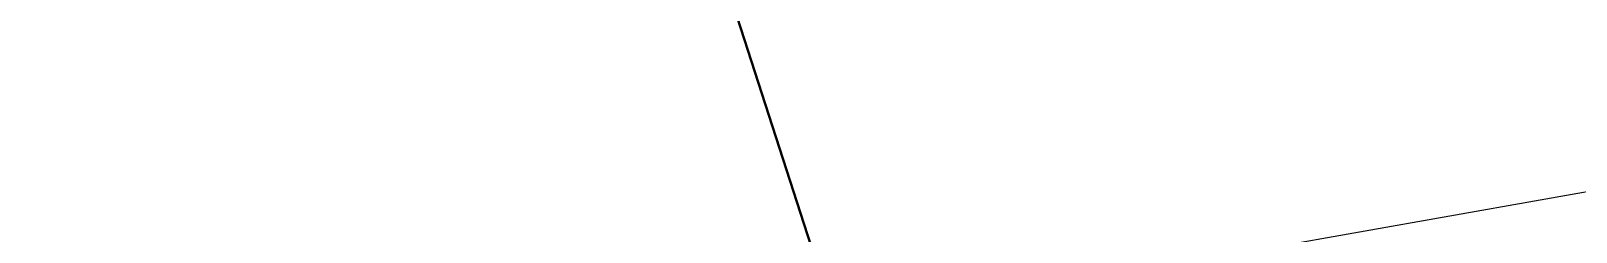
# Model space of a CAD drawing. Header units: millimetres. Extents: x -8417289 to 9420486, y 0 to 208205.
# Drawn here: x -194513.48 to -194469.94, y 106478.56 to 106484.23 of the extents above; entities that cross this region are included whole.
import ezdxf
from ezdxf import colors
from ezdxf.entities.mleader import LeaderData, LeaderLine
from ezdxf.math import Vec2, Vec3

# ---------------------------------------------------------------- set-up
doc = ezdxf.new("R2010")
doc.units = ezdxf.units.MM
doc.header["$MEASUREMENT"] = 0
doc.layers.get('0').update_dxf_attribs({"color": 250, "lineweight": 9})
for name, color, linetype, lineweight in [('_АР ТЕКСТ', 250, 'Continuous', 25), ('АР_Колонны', 250, 'Continuous', 30), ('АР_Колонны Штрих', 250, 'Continuous', 5), ('АР_Отметки', 250, 'Continuous', 15), ('АР_Размеры', 175, 'Continuous', 9), ('АР_стены', 250, 'Continuous', 30), ('АР_Сущ Несущая стена', 216, 'Continuous', 30)]:
    doc.layers.add(name, color=color, linetype=linetype, lineweight=lineweight)
doc.layers.add('АРМИРОВАНИЕ', color=7, linetype='Continuous', lineweight=30, true_color=0xf57a00)
doc.styles.add('ISOCPEUR', font='isocpeur.TTF', dxfattribs={"width": 0.7})

# ---------------------------------------------------------------- blocks, each defined once
blk = doc.blocks.new('_DotSmall')
at = {"color": 0, "linetype": 'ByBlock', "const_width": 0.5}
blk.add_lwpolyline([(-0.0625, 0, 1), (0.0625, 0, 1)], format="xyb", close=True, dxfattribs=at)
blk = doc.blocks.new('A$Cb1ac1438')
at = {"layer": 'АР_Колонны Штрих', "ltscale": 100}
h = blk.add_hatch(dxfattribs=at)
h.set_pattern_fill('ANSI35', color=256, scale=500, angle=-72.0645)
h.set_pattern_definition([(332.935457, (-256735.91, 917047.48), (56.87424, 111.311818), []), (332.935457, (-256708.7, 916963.39), (56.87424, 111.311818), [156.25, -31.25, 0, -31.25])])
h.paths.add_polyline_path([(173.217, -6154.529), (50.039, -5773.967), (-330.523, -5897.145), (-207.345, -6277.707)])
at = {"layer": 'АР_Колонны', "ltscale": 100}
blk.add_lwpolyline([(50.039, -5773.967), (173.217, -6154.529), (-207.345, -6277.707), (-330.523, -5897.145)], close=True, dxfattribs=at)

msp = doc.modelspace()

# ---------------------------------------------------------------- hatches: boundary and pattern name
at = {"layer": 'АРМИРОВАНИЕ', "ltscale": 100, "true_color": 0xf8991e}
h = msp.add_hatch(dxfattribs=at)
h.set_pattern_fill('ANSI31', color=30, scale=2500)
h.set_pattern_definition([(45, (-1133159, 148720.93), (-220.97087, 220.97087), [])])
edge = h.paths.add_edge_path()
edge.add_arc((-197003.146, 115351.005), 9147.79, 278.2889987, 298.1716264)
edge.add_line((-192684.344, 107286.886), (-192684.344, 107888.401))
edge.add_line((-192684.344, 107888.401), (-195684.344, 107888.401))
edge.add_line((-195684.344, 107888.401), (-195684.344, 106298.778))

# ---------------------------------------------------------------- linework, layer by layer
at = {"layer": 'АР_Размеры', "color": 5, "lineweight": 0, "ltscale": 100, "transparency": 33554687}
msp.add_lwpolyline([(-194434.725, 106384.344), (-194452.002, 106481.825), (-194453.133, 106482.616), (-194514.219, 106471.789), (-194515.009, 106470.658), (-194497.731, 106373.177)], dxfattribs=at)
msp.add_lwpolyline([(-194434.725, 106384.344), (-194452.002, 106481.825), (-194453.133, 106482.616), (-194514.219, 106471.789), (-194515.009, 106470.658), (-194497.731, 106373.177)], dxfattribs=at)
msp.add_lwpolyline([(-194434.725, 106384.344), (-194452.002, 106481.825), (-194453.133, 106482.616), (-194514.219, 106471.789), (-194515.009, 106470.658), (-194497.731, 106373.177)], dxfattribs=at)
msp.add_lwpolyline([(-194434.725, 106384.344), (-194452.002, 106481.825), (-194453.133, 106482.616), (-194514.219, 106471.789), (-194515.009, 106470.658), (-194497.731, 106373.177)], dxfattribs=at)
msp.add_lwpolyline([(-194434.725, 106384.344), (-194452.002, 106481.825), (-194453.133, 106482.616), (-194514.219, 106471.789), (-194515.009, 106470.658), (-194497.731, 106373.177)], dxfattribs=at)
msp.add_lwpolyline([(-194434.725, 106384.344), (-194452.002, 106481.825), (-194453.133, 106482.616), (-194514.219, 106471.789), (-194515.009, 106470.658), (-194497.731, 106373.177)], dxfattribs=at)
msp.add_lwpolyline([(-194434.725, 106384.344), (-194452.002, 106481.825), (-194453.133, 106482.616), (-194514.219, 106471.789), (-194515.009, 106470.658), (-194497.731, 106373.177)], dxfattribs=at)
msp.add_lwpolyline([(-194434.725, 106384.344), (-194452.002, 106481.825), (-194453.133, 106482.616), (-194514.219, 106471.789), (-194515.009, 106470.658), (-194497.731, 106373.177)], dxfattribs=at)
msp.add_lwpolyline([(-194434.725, 106384.344), (-194452.002, 106481.825), (-194453.133, 106482.616), (-194514.219, 106471.789), (-194515.009, 106470.658), (-194497.731, 106373.177)], dxfattribs=at)
msp.add_lwpolyline([(-194434.725, 106384.344), (-194452.002, 106481.825), (-194453.133, 106482.616), (-194514.219, 106471.789), (-194515.009, 106470.658), (-194497.731, 106373.177)], dxfattribs=at)
msp.add_lwpolyline([(-194434.725, 106384.344), (-194452.002, 106481.825), (-194453.133, 106482.616), (-194514.219, 106471.789), (-194515.009, 106470.658), (-194497.731, 106373.177)], dxfattribs=at)
msp.add_lwpolyline([(-194434.725, 106384.344), (-194452.002, 106481.825), (-194453.133, 106482.616), (-194514.219, 106471.789), (-194515.009, 106470.658), (-194497.731, 106373.177)], dxfattribs=at)
msp.add_lwpolyline([(-194434.725, 106384.344), (-194452.002, 106481.825), (-194453.133, 106482.616), (-194514.219, 106471.789), (-194515.009, 106470.658), (-194497.731, 106373.177)], dxfattribs=at)
msp.add_lwpolyline([(-194434.725, 106384.344), (-194452.002, 106481.825), (-194453.133, 106482.616), (-194514.219, 106471.789), (-194515.009, 106470.658), (-194497.731, 106373.177)], dxfattribs=at)
msp.add_lwpolyline([(-194434.725, 106384.344), (-194452.002, 106481.825), (-194453.133, 106482.616), (-194514.219, 106471.789), (-194515.009, 106470.658), (-194497.731, 106373.177)], dxfattribs=at)
msp.add_lwpolyline([(-194434.725, 106384.344), (-194452.002, 106481.825), (-194453.133, 106482.616), (-194514.219, 106471.789), (-194515.009, 106470.658), (-194497.731, 106373.177)], dxfattribs=at)
msp.add_lwpolyline([(-194434.725, 106384.344), (-194452.002, 106481.825), (-194453.133, 106482.616), (-194514.219, 106471.789), (-194515.009, 106470.658), (-194497.731, 106373.177)], dxfattribs=at)
msp.add_lwpolyline([(-194434.725, 106384.344), (-194452.002, 106481.825), (-194453.133, 106482.616), (-194514.219, 106471.789), (-194515.009, 106470.658), (-194497.731, 106373.177)], dxfattribs=at)
msp.add_lwpolyline([(-194434.725, 106384.344), (-194452.002, 106481.825), (-194453.133, 106482.616), (-194514.219, 106471.789), (-194515.009, 106470.658), (-194497.731, 106373.177)], dxfattribs=at)
msp.add_lwpolyline([(-194434.725, 106384.344), (-194452.002, 106481.825), (-194453.133, 106482.616), (-194514.219, 106471.789), (-194515.009, 106470.658), (-194497.731, 106373.177)], dxfattribs=at)
msp.add_lwpolyline([(-194434.725, 106384.344), (-194452.002, 106481.825), (-194453.133, 106482.616), (-194514.219, 106471.789), (-194515.009, 106470.658), (-194497.731, 106373.177)], dxfattribs=at)
msp.add_lwpolyline([(-194434.725, 106384.344), (-194452.002, 106481.825), (-194453.133, 106482.616), (-194514.219, 106471.789), (-194515.009, 106470.658), (-194497.731, 106373.177)], dxfattribs=at)
msp.add_lwpolyline([(-194434.725, 106384.344), (-194452.002, 106481.825), (-194453.133, 106482.616), (-194514.219, 106471.789), (-194515.009, 106470.658), (-194497.731, 106373.177)], dxfattribs=at)
msp.add_lwpolyline([(-194434.725, 106384.344), (-194452.002, 106481.825), (-194453.133, 106482.616), (-194514.219, 106471.789), (-194515.009, 106470.658), (-194497.731, 106373.177)], dxfattribs=at)
msp.add_lwpolyline([(-194434.725, 106384.344), (-194452.002, 106481.825), (-194453.133, 106482.616), (-194514.219, 106471.789), (-194515.009, 106470.658), (-194497.731, 106373.177)], dxfattribs=at)
msp.add_lwpolyline([(-194434.725, 106384.344), (-194452.002, 106481.825), (-194453.133, 106482.616), (-194514.219, 106471.789), (-194515.009, 106470.658), (-194497.731, 106373.177)], dxfattribs=at)
msp.add_lwpolyline([(-194434.725, 106384.344), (-194452.002, 106481.825), (-194453.133, 106482.616), (-194514.219, 106471.789), (-194515.009, 106470.658), (-194497.731, 106373.177)], dxfattribs=at)
msp.add_lwpolyline([(-194434.725, 106384.344), (-194452.002, 106481.825), (-194453.133, 106482.616), (-194514.219, 106471.789), (-194515.009, 106470.658), (-194497.731, 106373.177)], dxfattribs=at)
msp.add_lwpolyline([(-194434.725, 106384.344), (-194452.002, 106481.825), (-194453.133, 106482.616), (-194514.219, 106471.789), (-194515.009, 106470.658), (-194497.731, 106373.177)], dxfattribs=at)
msp.add_lwpolyline([(-194434.725, 106384.344), (-194452.002, 106481.825), (-194453.133, 106482.616), (-194514.219, 106471.789), (-194515.009, 106470.658), (-194497.731, 106373.177)], dxfattribs=at)
msp.add_lwpolyline([(-194434.725, 106384.344), (-194452.002, 106481.825), (-194453.133, 106482.616), (-194514.219, 106471.789), (-194515.009, 106470.658), (-194497.731, 106373.177)], dxfattribs=at)
msp.add_lwpolyline([(-194434.725, 106384.344), (-194452.002, 106481.825), (-194453.133, 106482.616), (-194514.219, 106471.789), (-194515.009, 106470.658), (-194497.731, 106373.177)], dxfattribs=at)
msp.add_lwpolyline([(-194434.725, 106384.344), (-194452.002, 106481.825), (-194453.133, 106482.616), (-194514.219, 106471.789), (-194515.009, 106470.658), (-194497.731, 106373.177)], dxfattribs=at)
msp.add_lwpolyline([(-194434.725, 106384.344), (-194452.002, 106481.825), (-194453.133, 106482.616), (-194514.219, 106471.789), (-194515.009, 106470.658), (-194497.731, 106373.177)], dxfattribs=at)
msp.add_lwpolyline([(-194434.725, 106384.344), (-194452.002, 106481.825), (-194453.133, 106482.616), (-194514.219, 106471.789), (-194515.009, 106470.658), (-194497.731, 106373.177)], dxfattribs=at)
msp.add_lwpolyline([(-194434.725, 106384.344), (-194452.002, 106481.825), (-194453.133, 106482.616), (-194514.219, 106471.789), (-194515.009, 106470.658), (-194497.731, 106373.177)], dxfattribs=at)
msp.add_lwpolyline([(-194434.725, 106384.344), (-194452.002, 106481.825), (-194453.133, 106482.616), (-194514.219, 106471.789), (-194515.009, 106470.658), (-194497.731, 106373.177)], dxfattribs=at)
msp.add_lwpolyline([(-194434.725, 106384.344), (-194452.002, 106481.825), (-194453.133, 106482.616), (-194514.219, 106471.789), (-194515.009, 106470.658), (-194497.731, 106373.177)], dxfattribs=at)
msp.add_lwpolyline([(-194434.725, 106384.344), (-194452.002, 106481.825), (-194453.133, 106482.616), (-194514.219, 106471.789), (-194515.009, 106470.658), (-194497.731, 106373.177)], dxfattribs=at)
msp.add_lwpolyline([(-194434.725, 106384.344), (-194452.002, 106481.825), (-194453.133, 106482.616), (-194514.219, 106471.789), (-194515.009, 106470.658), (-194497.731, 106373.177)], dxfattribs=at)
msp.add_lwpolyline([(-194434.725, 106384.344), (-194452.002, 106481.825), (-194453.133, 106482.616), (-194514.219, 106471.789), (-194515.009, 106470.658), (-194497.731, 106373.177)], dxfattribs=at)
msp.add_lwpolyline([(-194434.725, 106384.344), (-194452.002, 106481.825), (-194453.133, 106482.616), (-194514.219, 106471.789), (-194515.009, 106470.658), (-194497.731, 106373.177)], dxfattribs=at)
msp.add_lwpolyline([(-194434.725, 106384.344), (-194452.002, 106481.825), (-194453.133, 106482.616), (-194514.219, 106471.789), (-194515.009, 106470.658), (-194497.731, 106373.177)], dxfattribs=at)
msp.add_lwpolyline([(-194434.725, 106384.344), (-194452.002, 106481.825), (-194453.133, 106482.616), (-194514.219, 106471.789), (-194515.009, 106470.658), (-194497.731, 106373.177)], dxfattribs=at)
msp.add_lwpolyline([(-194434.725, 106384.344), (-194452.002, 106481.825), (-194453.133, 106482.616), (-194514.219, 106471.789), (-194515.009, 106470.658), (-194497.731, 106373.177)], dxfattribs=at)
msp.add_lwpolyline([(-194434.725, 106384.344), (-194452.002, 106481.825), (-194453.133, 106482.616), (-194514.219, 106471.789), (-194515.009, 106470.658), (-194497.731, 106373.177)], dxfattribs=at)
msp.add_lwpolyline([(-194434.725, 106384.344), (-194452.002, 106481.825), (-194453.133, 106482.616), (-194514.219, 106471.789), (-194515.009, 106470.658), (-194497.731, 106373.177)], dxfattribs=at)
msp.add_lwpolyline([(-194434.725, 106384.344), (-194452.002, 106481.825), (-194453.133, 106482.616), (-194514.219, 106471.789), (-194515.009, 106470.658), (-194497.731, 106373.177)], dxfattribs=at)
msp.add_lwpolyline([(-194434.725, 106384.344), (-194452.002, 106481.825), (-194453.133, 106482.616), (-194514.219, 106471.789), (-194515.009, 106470.658), (-194497.731, 106373.177)], dxfattribs=at)
msp.add_lwpolyline([(-194434.725, 106384.344), (-194452.002, 106481.825), (-194453.133, 106482.616), (-194514.219, 106471.789), (-194515.009, 106470.658), (-194497.731, 106373.177)], dxfattribs=at)
msp.add_lwpolyline([(-194434.725, 106384.344), (-194452.002, 106481.825), (-194453.133, 106482.616), (-194514.219, 106471.789), (-194515.009, 106470.658), (-194497.731, 106373.177)], dxfattribs=at)
msp.add_lwpolyline([(-194434.725, 106384.344), (-194452.002, 106481.825), (-194453.133, 106482.616), (-194514.219, 106471.789), (-194515.009, 106470.658), (-194497.731, 106373.177)], dxfattribs=at)
msp.add_lwpolyline([(-194434.725, 106384.344), (-194452.002, 106481.825), (-194453.133, 106482.616), (-194514.219, 106471.789), (-194515.009, 106470.658), (-194497.731, 106373.177)], dxfattribs=at)
msp.add_lwpolyline([(-194434.725, 106384.344), (-194452.002, 106481.825), (-194453.133, 106482.616), (-194514.219, 106471.789), (-194515.009, 106470.658), (-194497.731, 106373.177)], dxfattribs=at)
msp.add_lwpolyline([(-194434.725, 106384.344), (-194452.002, 106481.825), (-194453.133, 106482.616), (-194514.219, 106471.789), (-194515.009, 106470.658), (-194497.731, 106373.177)], dxfattribs=at)
msp.add_lwpolyline([(-194434.725, 106384.344), (-194452.002, 106481.825), (-194453.133, 106482.616), (-194514.219, 106471.789), (-194515.009, 106470.658), (-194497.731, 106373.177)], dxfattribs=at)
msp.add_lwpolyline([(-194434.725, 106384.344), (-194452.002, 106481.825), (-194453.133, 106482.616), (-194514.219, 106471.789), (-194515.009, 106470.658), (-194497.731, 106373.177)], dxfattribs=at)
msp.add_lwpolyline([(-194434.725, 106384.344), (-194452.002, 106481.825), (-194453.133, 106482.616), (-194514.219, 106471.789), (-194515.009, 106470.658), (-194497.731, 106373.177)], dxfattribs=at)
msp.add_lwpolyline([(-194434.725, 106384.344), (-194452.002, 106481.825), (-194453.133, 106482.616), (-194514.219, 106471.789), (-194515.009, 106470.658), (-194497.731, 106373.177)], dxfattribs=at)
msp.add_lwpolyline([(-194434.725, 106384.344), (-194452.002, 106481.825), (-194453.133, 106482.616), (-194514.219, 106471.789), (-194515.009, 106470.658), (-194497.731, 106373.177)], dxfattribs=at)
msp.add_lwpolyline([(-194434.725, 106384.344), (-194452.002, 106481.825), (-194453.133, 106482.616), (-194514.219, 106471.789), (-194515.009, 106470.658), (-194497.731, 106373.177)], dxfattribs=at)
msp.add_lwpolyline([(-194434.725, 106384.344), (-194452.002, 106481.825), (-194453.133, 106482.616), (-194514.219, 106471.789), (-194515.009, 106470.658), (-194497.731, 106373.177)], dxfattribs=at)
msp.add_lwpolyline([(-194434.725, 106384.344), (-194452.002, 106481.825), (-194453.133, 106482.616), (-194514.219, 106471.789), (-194515.009, 106470.658), (-194497.731, 106373.177)], dxfattribs=at)
msp.add_lwpolyline([(-194434.725, 106384.344), (-194452.002, 106481.825), (-194453.133, 106482.616), (-194514.219, 106471.789), (-194515.009, 106470.658), (-194497.731, 106373.177)], dxfattribs=at)
msp.add_lwpolyline([(-194434.725, 106384.344), (-194452.002, 106481.825), (-194453.133, 106482.616), (-194514.219, 106471.789), (-194515.009, 106470.658), (-194497.731, 106373.177)], dxfattribs=at)
msp.add_lwpolyline([(-194434.725, 106384.344), (-194452.002, 106481.825), (-194453.133, 106482.616), (-194514.219, 106471.789), (-194515.009, 106470.658), (-194497.731, 106373.177)], dxfattribs=at)
msp.add_lwpolyline([(-194434.725, 106384.344), (-194452.002, 106481.825), (-194453.133, 106482.616), (-194514.219, 106471.789), (-194515.009, 106470.658), (-194497.731, 106373.177)], dxfattribs=at)
msp.add_lwpolyline([(-194434.725, 106384.344), (-194452.002, 106481.825), (-194453.133, 106482.616), (-194514.219, 106471.789), (-194515.009, 106470.658), (-194497.731, 106373.177)], dxfattribs=at)
msp.add_lwpolyline([(-194434.725, 106384.344), (-194452.002, 106481.825), (-194453.133, 106482.616), (-194514.219, 106471.789), (-194515.009, 106470.658), (-194497.731, 106373.177)], dxfattribs=at)
msp.add_lwpolyline([(-194434.725, 106384.344), (-194452.002, 106481.825), (-194453.133, 106482.616), (-194514.219, 106471.789), (-194515.009, 106470.658), (-194497.731, 106373.177)], dxfattribs=at)
msp.add_lwpolyline([(-194434.725, 106384.344), (-194452.002, 106481.825), (-194453.133, 106482.616), (-194514.219, 106471.789), (-194515.009, 106470.658), (-194497.731, 106373.177)], dxfattribs=at)
msp.add_lwpolyline([(-194434.725, 106384.344), (-194452.002, 106481.825), (-194453.133, 106482.616), (-194514.219, 106471.789), (-194515.009, 106470.658), (-194497.731, 106373.177)], dxfattribs=at)
msp.add_lwpolyline([(-194434.725, 106384.344), (-194452.002, 106481.825), (-194453.133, 106482.616), (-194514.219, 106471.789), (-194515.009, 106470.658), (-194497.731, 106373.177)], dxfattribs=at)
msp.add_lwpolyline([(-194434.725, 106384.344), (-194452.002, 106481.825), (-194453.133, 106482.616), (-194514.219, 106471.789), (-194515.009, 106470.658), (-194497.731, 106373.177)], dxfattribs=at)
msp.add_lwpolyline([(-194434.725, 106384.344), (-194452.002, 106481.825), (-194453.133, 106482.616), (-194514.219, 106471.789), (-194515.009, 106470.658), (-194497.731, 106373.177)], dxfattribs=at)
msp.add_lwpolyline([(-194434.725, 106384.344), (-194452.002, 106481.825), (-194453.133, 106482.616), (-194514.219, 106471.789), (-194515.009, 106470.658), (-194497.731, 106373.177)], dxfattribs=at)
msp.add_lwpolyline([(-194434.725, 106384.344), (-194452.002, 106481.825), (-194453.133, 106482.616), (-194514.219, 106471.789), (-194515.009, 106470.658), (-194497.731, 106373.177)], dxfattribs=at)
msp.add_lwpolyline([(-194434.725, 106384.344), (-194452.002, 106481.825), (-194453.133, 106482.616), (-194514.219, 106471.789), (-194515.009, 106470.658), (-194497.731, 106373.177)], dxfattribs=at)
msp.add_lwpolyline([(-194434.725, 106384.344), (-194452.002, 106481.825), (-194453.133, 106482.616), (-194514.219, 106471.789), (-194515.009, 106470.658), (-194497.731, 106373.177)], dxfattribs=at)
msp.add_lwpolyline([(-194434.725, 106384.344), (-194452.002, 106481.825), (-194453.133, 106482.616), (-194514.219, 106471.789), (-194515.009, 106470.658), (-194497.731, 106373.177)], dxfattribs=at)
msp.add_lwpolyline([(-194434.725, 106384.344), (-194452.002, 106481.825), (-194453.133, 106482.616), (-194514.219, 106471.789), (-194515.009, 106470.658), (-194497.731, 106373.177)], dxfattribs=at)
msp.add_lwpolyline([(-194434.725, 106384.344), (-194452.002, 106481.825), (-194453.133, 106482.616), (-194514.219, 106471.789), (-194515.009, 106470.658), (-194497.731, 106373.177)], dxfattribs=at)
msp.add_lwpolyline([(-194434.725, 106384.344), (-194452.002, 106481.825), (-194453.133, 106482.616), (-194514.219, 106471.789), (-194515.009, 106470.658), (-194497.731, 106373.177)], dxfattribs=at)
msp.add_lwpolyline([(-194434.725, 106384.344), (-194452.002, 106481.825), (-194453.133, 106482.616), (-194514.219, 106471.789), (-194515.009, 106470.658), (-194497.731, 106373.177)], dxfattribs=at)
msp.add_lwpolyline([(-194434.725, 106384.344), (-194452.002, 106481.825), (-194453.133, 106482.616), (-194514.219, 106471.789), (-194515.009, 106470.658), (-194497.731, 106373.177)], dxfattribs=at)
msp.add_lwpolyline([(-194434.725, 106384.344), (-194452.002, 106481.825), (-194453.133, 106482.616), (-194514.219, 106471.789), (-194515.009, 106470.658), (-194497.731, 106373.177)], dxfattribs=at)
msp.add_lwpolyline([(-194434.725, 106384.344), (-194452.002, 106481.825), (-194453.133, 106482.616), (-194514.219, 106471.789), (-194515.009, 106470.658), (-194497.731, 106373.177)], dxfattribs=at)
msp.add_lwpolyline([(-194434.725, 106384.344), (-194452.002, 106481.825), (-194453.133, 106482.616), (-194514.219, 106471.789), (-194515.009, 106470.658), (-194497.731, 106373.177)], dxfattribs=at)
msp.add_lwpolyline([(-194434.725, 106384.344), (-194452.002, 106481.825), (-194453.133, 106482.616), (-194514.219, 106471.789), (-194515.009, 106470.658), (-194497.731, 106373.177)], dxfattribs=at)
msp.add_lwpolyline([(-194434.725, 106384.344), (-194452.002, 106481.825), (-194453.133, 106482.616), (-194514.219, 106471.789), (-194515.009, 106470.658), (-194497.731, 106373.177)], dxfattribs=at)
msp.add_lwpolyline([(-194434.725, 106384.344), (-194452.002, 106481.825), (-194453.133, 106482.616), (-194514.219, 106471.789), (-194515.009, 106470.658), (-194497.731, 106373.177)], dxfattribs=at)
msp.add_lwpolyline([(-194434.725, 106384.344), (-194452.002, 106481.825), (-194453.133, 106482.616), (-194514.219, 106471.789), (-194515.009, 106470.658), (-194497.731, 106373.177)], dxfattribs=at)
msp.add_lwpolyline([(-194434.725, 106384.344), (-194452.002, 106481.825), (-194453.133, 106482.616), (-194514.219, 106471.789), (-194515.009, 106470.658), (-194497.731, 106373.177)], dxfattribs=at)
msp.add_lwpolyline([(-194434.725, 106384.344), (-194452.002, 106481.825), (-194453.133, 106482.616), (-194514.219, 106471.789), (-194515.009, 106470.658), (-194497.731, 106373.177)], dxfattribs=at)
msp.add_lwpolyline([(-194434.725, 106384.344), (-194452.002, 106481.825), (-194453.133, 106482.616), (-194514.219, 106471.789), (-194515.009, 106470.658), (-194497.731, 106373.177)], dxfattribs=at)
msp.add_lwpolyline([(-194434.725, 106384.344), (-194452.002, 106481.825), (-194453.133, 106482.616), (-194514.219, 106471.789), (-194515.009, 106470.658), (-194497.731, 106373.177)], dxfattribs=at)
msp.add_lwpolyline([(-194434.725, 106384.344), (-194452.002, 106481.825), (-194453.133, 106482.616), (-194514.219, 106471.789), (-194515.009, 106470.658), (-194497.731, 106373.177)], dxfattribs=at)
msp.add_lwpolyline([(-194434.725, 106384.344), (-194452.002, 106481.825), (-194453.133, 106482.616), (-194514.219, 106471.789), (-194515.009, 106470.658), (-194497.731, 106373.177)], dxfattribs=at)
msp.add_lwpolyline([(-194434.725, 106384.344), (-194452.002, 106481.825), (-194453.133, 106482.616), (-194514.219, 106471.789), (-194515.009, 106470.658), (-194497.731, 106373.177)], dxfattribs=at)
msp.add_lwpolyline([(-194434.725, 106384.344), (-194452.002, 106481.825), (-194453.133, 106482.616), (-194514.219, 106471.789), (-194515.009, 106470.658), (-194497.731, 106373.177)], dxfattribs=at)
msp.add_lwpolyline([(-194434.725, 106384.344), (-194452.002, 106481.825), (-194453.133, 106482.616), (-194514.219, 106471.789), (-194515.009, 106470.658), (-194497.731, 106373.177)], dxfattribs=at)
msp.add_lwpolyline([(-194434.725, 106384.344), (-194452.002, 106481.825), (-194453.133, 106482.616), (-194514.219, 106471.789), (-194515.009, 106470.658), (-194497.731, 106373.177)], dxfattribs=at)
msp.add_lwpolyline([(-194434.725, 106384.344), (-194452.002, 106481.825), (-194453.133, 106482.616), (-194514.219, 106471.789), (-194515.009, 106470.658), (-194497.731, 106373.177)], dxfattribs=at)
msp.add_lwpolyline([(-194434.725, 106384.344), (-194452.002, 106481.825), (-194453.133, 106482.616), (-194514.219, 106471.789), (-194515.009, 106470.658), (-194497.731, 106373.177)], dxfattribs=at)
msp.add_lwpolyline([(-194434.725, 106384.344), (-194452.002, 106481.825), (-194453.133, 106482.616), (-194514.219, 106471.789), (-194515.009, 106470.658), (-194497.731, 106373.177)], dxfattribs=at)
msp.add_lwpolyline([(-194434.725, 106384.344), (-194452.002, 106481.825), (-194453.133, 106482.616), (-194514.219, 106471.789), (-194515.009, 106470.658), (-194497.731, 106373.177)], dxfattribs=at)
msp.add_lwpolyline([(-194434.725, 106384.344), (-194452.002, 106481.825), (-194453.133, 106482.616), (-194514.219, 106471.789), (-194515.009, 106470.658), (-194497.731, 106373.177)], dxfattribs=at)
msp.add_lwpolyline([(-194434.725, 106384.344), (-194452.002, 106481.825), (-194453.133, 106482.616), (-194514.219, 106471.789), (-194515.009, 106470.658), (-194497.731, 106373.177)], dxfattribs=at)
msp.add_lwpolyline([(-194434.725, 106384.344), (-194452.002, 106481.825), (-194453.133, 106482.616), (-194514.219, 106471.789), (-194515.009, 106470.658), (-194497.731, 106373.177)], dxfattribs=at)
msp.add_lwpolyline([(-194434.725, 106384.344), (-194452.002, 106481.825), (-194453.133, 106482.616), (-194514.219, 106471.789), (-194515.009, 106470.658), (-194497.731, 106373.177)], dxfattribs=at)
msp.add_lwpolyline([(-194434.725, 106384.344), (-194452.002, 106481.825), (-194453.133, 106482.616), (-194514.219, 106471.789), (-194515.009, 106470.658), (-194497.731, 106373.177)], dxfattribs=at)
msp.add_lwpolyline([(-194434.725, 106384.344), (-194452.002, 106481.825), (-194453.133, 106482.616), (-194514.219, 106471.789), (-194515.009, 106470.658), (-194497.731, 106373.177)], dxfattribs=at)
msp.add_lwpolyline([(-194434.725, 106384.344), (-194452.002, 106481.825), (-194453.133, 106482.616), (-194514.219, 106471.789), (-194515.009, 106470.658), (-194497.731, 106373.177)], dxfattribs=at)
msp.add_lwpolyline([(-194434.725, 106384.344), (-194452.002, 106481.825), (-194453.133, 106482.616), (-194514.219, 106471.789), (-194515.009, 106470.658), (-194497.731, 106373.177)], dxfattribs=at)
msp.add_lwpolyline([(-194434.725, 106384.344), (-194452.002, 106481.825), (-194453.133, 106482.616), (-194514.219, 106471.789), (-194515.009, 106470.658), (-194497.731, 106373.177)], dxfattribs=at)
msp.add_lwpolyline([(-194434.725, 106384.344), (-194452.002, 106481.825), (-194453.133, 106482.616), (-194514.219, 106471.789), (-194515.009, 106470.658), (-194497.731, 106373.177)], dxfattribs=at)
msp.add_lwpolyline([(-194434.725, 106384.344), (-194452.002, 106481.825), (-194453.133, 106482.616), (-194514.219, 106471.789), (-194515.009, 106470.658), (-194497.731, 106373.177)], dxfattribs=at)
msp.add_lwpolyline([(-194434.725, 106384.344), (-194452.002, 106481.825), (-194453.133, 106482.616), (-194514.219, 106471.789), (-194515.009, 106470.658), (-194497.731, 106373.177)], dxfattribs=at)
msp.add_lwpolyline([(-194434.725, 106384.344), (-194452.002, 106481.825), (-194453.133, 106482.616), (-194514.219, 106471.789), (-194515.009, 106470.658), (-194497.731, 106373.177)], dxfattribs=at)
msp.add_lwpolyline([(-194434.725, 106384.344), (-194452.002, 106481.825), (-194453.133, 106482.616), (-194514.219, 106471.789), (-194515.009, 106470.658), (-194497.731, 106373.177)], dxfattribs=at)
msp.add_lwpolyline([(-194434.725, 106384.344), (-194452.002, 106481.825), (-194453.133, 106482.616), (-194514.219, 106471.789), (-194515.009, 106470.658), (-194497.731, 106373.177)], dxfattribs=at)
msp.add_lwpolyline([(-194434.725, 106384.344), (-194452.002, 106481.825), (-194453.133, 106482.616), (-194514.219, 106471.789), (-194515.009, 106470.658), (-194497.731, 106373.177)], dxfattribs=at)
msp.add_lwpolyline([(-194434.725, 106384.344), (-194452.002, 106481.825), (-194453.133, 106482.616), (-194514.219, 106471.789), (-194515.009, 106470.658), (-194497.731, 106373.177)], dxfattribs=at)
msp.add_lwpolyline([(-194434.725, 106384.344), (-194452.002, 106481.825), (-194453.133, 106482.616), (-194514.219, 106471.789), (-194515.009, 106470.658), (-194497.731, 106373.177)], dxfattribs=at)
msp.add_lwpolyline([(-194434.725, 106384.344), (-194452.002, 106481.825), (-194453.133, 106482.616), (-194514.219, 106471.789), (-194515.009, 106470.658), (-194497.731, 106373.177)], dxfattribs=at)
msp.add_lwpolyline([(-194434.725, 106384.344), (-194452.002, 106481.825), (-194453.133, 106482.616), (-194514.219, 106471.789), (-194515.009, 106470.658), (-194497.731, 106373.177)], dxfattribs=at)
msp.add_lwpolyline([(-194434.725, 106384.344), (-194452.002, 106481.825), (-194453.133, 106482.616), (-194514.219, 106471.789), (-194515.009, 106470.658), (-194497.731, 106373.177)], dxfattribs=at)
msp.add_lwpolyline([(-194434.725, 106384.344), (-194452.002, 106481.825), (-194453.133, 106482.616), (-194514.219, 106471.789), (-194515.009, 106470.658), (-194497.731, 106373.177)], dxfattribs=at)
msp.add_lwpolyline([(-194434.725, 106384.344), (-194452.002, 106481.825), (-194453.133, 106482.616), (-194514.219, 106471.789), (-194515.009, 106470.658), (-194497.731, 106373.177)], dxfattribs=at)
msp.add_lwpolyline([(-194434.725, 106384.344), (-194452.002, 106481.825), (-194453.133, 106482.616), (-194514.219, 106471.789), (-194515.009, 106470.658), (-194497.731, 106373.177)], dxfattribs=at)
msp.add_lwpolyline([(-194434.725, 106384.344), (-194452.002, 106481.825), (-194453.133, 106482.616), (-194514.219, 106471.789), (-194515.009, 106470.658), (-194497.731, 106373.177)], dxfattribs=at)
msp.add_lwpolyline([(-194434.725, 106384.344), (-194452.002, 106481.825), (-194453.133, 106482.616), (-194514.219, 106471.789), (-194515.009, 106470.658), (-194497.731, 106373.177)], dxfattribs=at)
msp.add_lwpolyline([(-194434.725, 106384.344), (-194452.002, 106481.825), (-194453.133, 106482.616), (-194514.219, 106471.789), (-194515.009, 106470.658), (-194497.731, 106373.177)], dxfattribs=at)
msp.add_lwpolyline([(-194434.725, 106384.344), (-194452.002, 106481.825), (-194453.133, 106482.616), (-194514.219, 106471.789), (-194515.009, 106470.658), (-194497.731, 106373.177)], dxfattribs=at)
msp.add_lwpolyline([(-194434.725, 106384.344), (-194452.002, 106481.825), (-194453.133, 106482.616), (-194514.219, 106471.789), (-194515.009, 106470.658), (-194497.731, 106373.177)], dxfattribs=at)
msp.add_lwpolyline([(-194434.725, 106384.344), (-194452.002, 106481.825), (-194453.133, 106482.616), (-194514.219, 106471.789), (-194515.009, 106470.658), (-194497.731, 106373.177)], dxfattribs=at)
msp.add_lwpolyline([(-194434.725, 106384.344), (-194452.002, 106481.825), (-194453.133, 106482.616), (-194514.219, 106471.789), (-194515.009, 106470.658), (-194497.731, 106373.177)], dxfattribs=at)
msp.add_lwpolyline([(-194434.725, 106384.344), (-194452.002, 106481.825), (-194453.133, 106482.616), (-194514.219, 106471.789), (-194515.009, 106470.658), (-194497.731, 106373.177)], dxfattribs=at)
msp.add_lwpolyline([(-194434.725, 106384.344), (-194452.002, 106481.825), (-194453.133, 106482.616), (-194514.219, 106471.789), (-194515.009, 106470.658), (-194497.731, 106373.177)], dxfattribs=at)
msp.add_lwpolyline([(-194434.725, 106384.344), (-194452.002, 106481.825), (-194453.133, 106482.616), (-194514.219, 106471.789), (-194515.009, 106470.658), (-194497.731, 106373.177)], dxfattribs=at)
msp.add_lwpolyline([(-194434.725, 106384.344), (-194452.002, 106481.825), (-194453.133, 106482.616), (-194514.219, 106471.789), (-194515.009, 106470.658), (-194497.731, 106373.177)], dxfattribs=at)
msp.add_lwpolyline([(-194434.725, 106384.344), (-194452.002, 106481.825), (-194453.133, 106482.616), (-194514.219, 106471.789), (-194515.009, 106470.658), (-194497.731, 106373.177)], dxfattribs=at)
msp.add_lwpolyline([(-194434.725, 106384.344), (-194452.002, 106481.825), (-194453.133, 106482.616), (-194514.219, 106471.789), (-194515.009, 106470.658), (-194497.731, 106373.177)], dxfattribs=at)
msp.add_lwpolyline([(-194434.725, 106384.344), (-194452.002, 106481.825), (-194453.133, 106482.616), (-194514.219, 106471.789), (-194515.009, 106470.658), (-194497.731, 106373.177)], dxfattribs=at)
msp.add_lwpolyline([(-194434.725, 106384.344), (-194452.002, 106481.825), (-194453.133, 106482.616), (-194514.219, 106471.789), (-194515.009, 106470.658), (-194497.731, 106373.177)], dxfattribs=at)
msp.add_lwpolyline([(-194434.725, 106384.344), (-194452.002, 106481.825), (-194453.133, 106482.616), (-194514.219, 106471.789), (-194515.009, 106470.658), (-194497.731, 106373.177)], dxfattribs=at)
msp.add_lwpolyline([(-194434.725, 106384.344), (-194452.002, 106481.825), (-194453.133, 106482.616), (-194514.219, 106471.789), (-194515.009, 106470.658), (-194497.731, 106373.177)], dxfattribs=at)
msp.add_lwpolyline([(-194434.725, 106384.344), (-194452.002, 106481.825), (-194453.133, 106482.616), (-194514.219, 106471.789), (-194515.009, 106470.658), (-194497.731, 106373.177)], dxfattribs=at)
msp.add_lwpolyline([(-194434.725, 106384.344), (-194452.002, 106481.825), (-194453.133, 106482.616), (-194514.219, 106471.789), (-194515.009, 106470.658), (-194497.731, 106373.177)], dxfattribs=at)
msp.add_lwpolyline([(-194434.725, 106384.344), (-194452.002, 106481.825), (-194453.133, 106482.616), (-194514.219, 106471.789), (-194515.009, 106470.658), (-194497.731, 106373.177)], dxfattribs=at)
msp.add_lwpolyline([(-194434.725, 106384.344), (-194452.002, 106481.825), (-194453.133, 106482.616), (-194514.219, 106471.789), (-194515.009, 106470.658), (-194497.731, 106373.177)], dxfattribs=at)
msp.add_lwpolyline([(-194434.725, 106384.344), (-194452.002, 106481.825), (-194453.133, 106482.616), (-194514.219, 106471.789), (-194515.009, 106470.658), (-194497.731, 106373.177)], dxfattribs=at)
msp.add_lwpolyline([(-194434.725, 106384.344), (-194452.002, 106481.825), (-194453.133, 106482.616), (-194514.219, 106471.789), (-194515.009, 106470.658), (-194497.731, 106373.177)], dxfattribs=at)
msp.add_lwpolyline([(-194434.725, 106384.344), (-194452.002, 106481.825), (-194453.133, 106482.616), (-194514.219, 106471.789), (-194515.009, 106470.658), (-194497.731, 106373.177)], dxfattribs=at)
msp.add_lwpolyline([(-194434.725, 106384.344), (-194452.002, 106481.825), (-194453.133, 106482.616), (-194514.219, 106471.789), (-194515.009, 106470.658), (-194497.731, 106373.177)], dxfattribs=at)
msp.add_lwpolyline([(-194434.725, 106384.344), (-194452.002, 106481.825), (-194453.133, 106482.616), (-194514.219, 106471.789), (-194515.009, 106470.658), (-194497.731, 106373.177)], dxfattribs=at)
msp.add_lwpolyline([(-194434.725, 106384.344), (-194452.002, 106481.825), (-194453.133, 106482.616), (-194514.219, 106471.789), (-194515.009, 106470.658), (-194497.731, 106373.177)], dxfattribs=at)
msp.add_lwpolyline([(-194434.725, 106384.344), (-194452.002, 106481.825), (-194453.133, 106482.616), (-194514.219, 106471.789), (-194515.009, 106470.658), (-194497.731, 106373.177)], dxfattribs=at)
msp.add_lwpolyline([(-194434.725, 106384.344), (-194452.002, 106481.825), (-194453.133, 106482.616), (-194514.219, 106471.789), (-194515.009, 106470.658), (-194497.731, 106373.177)], dxfattribs=at)
msp.add_lwpolyline([(-194434.725, 106384.344), (-194452.002, 106481.825), (-194453.133, 106482.616), (-194514.219, 106471.789), (-194515.009, 106470.658), (-194497.731, 106373.177)], dxfattribs=at)
msp.add_lwpolyline([(-194434.725, 106384.344), (-194452.002, 106481.825), (-194453.133, 106482.616), (-194514.219, 106471.789), (-194515.009, 106470.658), (-194497.731, 106373.177)], dxfattribs=at)
msp.add_lwpolyline([(-194434.725, 106384.344), (-194452.002, 106481.825), (-194453.133, 106482.616), (-194514.219, 106471.789), (-194515.009, 106470.658), (-194497.731, 106373.177)], dxfattribs=at)
msp.add_lwpolyline([(-194434.725, 106384.344), (-194452.002, 106481.825), (-194453.133, 106482.616), (-194514.219, 106471.789), (-194515.009, 106470.658), (-194497.731, 106373.177)], dxfattribs=at)
msp.add_lwpolyline([(-194434.725, 106384.344), (-194452.002, 106481.825), (-194453.133, 106482.616), (-194514.219, 106471.789), (-194515.009, 106470.658), (-194497.731, 106373.177)], dxfattribs=at)
msp.add_lwpolyline([(-194434.725, 106384.344), (-194452.002, 106481.825), (-194453.133, 106482.616), (-194514.219, 106471.789), (-194515.009, 106470.658), (-194497.731, 106373.177)], dxfattribs=at)
msp.add_lwpolyline([(-194434.725, 106384.344), (-194452.002, 106481.825), (-194453.133, 106482.616), (-194514.219, 106471.789), (-194515.009, 106470.658), (-194497.731, 106373.177)], dxfattribs=at)
msp.add_lwpolyline([(-194434.725, 106384.344), (-194452.002, 106481.825), (-194453.133, 106482.616), (-194514.219, 106471.789), (-194515.009, 106470.658), (-194497.731, 106373.177)], dxfattribs=at)
msp.add_lwpolyline([(-194434.725, 106384.344), (-194452.002, 106481.825), (-194453.133, 106482.616), (-194514.219, 106471.789), (-194515.009, 106470.658), (-194497.731, 106373.177)], dxfattribs=at)
msp.add_lwpolyline([(-194434.725, 106384.344), (-194452.002, 106481.825), (-194453.133, 106482.616), (-194514.219, 106471.789), (-194515.009, 106470.658), (-194497.731, 106373.177)], dxfattribs=at)
msp.add_lwpolyline([(-194434.725, 106384.344), (-194452.002, 106481.825), (-194453.133, 106482.616), (-194514.219, 106471.789), (-194515.009, 106470.658), (-194497.731, 106373.177)], dxfattribs=at)
msp.add_lwpolyline([(-194434.725, 106384.344), (-194452.002, 106481.825), (-194453.133, 106482.616), (-194514.219, 106471.789), (-194515.009, 106470.658), (-194497.731, 106373.177)], dxfattribs=at)
msp.add_lwpolyline([(-194434.725, 106384.344), (-194452.002, 106481.825), (-194453.133, 106482.616), (-194514.219, 106471.789), (-194515.009, 106470.658), (-194497.731, 106373.177)], dxfattribs=at)
msp.add_lwpolyline([(-194434.725, 106384.344), (-194452.002, 106481.825), (-194453.133, 106482.616), (-194514.219, 106471.789), (-194515.009, 106470.658), (-194497.731, 106373.177)], dxfattribs=at)
msp.add_lwpolyline([(-194434.725, 106384.344), (-194452.002, 106481.825), (-194453.133, 106482.616), (-194514.219, 106471.789), (-194515.009, 106470.658), (-194497.731, 106373.177)], dxfattribs=at)
msp.add_lwpolyline([(-194434.725, 106384.344), (-194452.002, 106481.825), (-194453.133, 106482.616), (-194514.219, 106471.789), (-194515.009, 106470.658), (-194497.731, 106373.177)], dxfattribs=at)
msp.add_lwpolyline([(-194434.725, 106384.344), (-194452.002, 106481.825), (-194453.133, 106482.616), (-194514.219, 106471.789), (-194515.009, 106470.658), (-194497.731, 106373.177)], dxfattribs=at)
msp.add_lwpolyline([(-194434.725, 106384.344), (-194452.002, 106481.825), (-194453.133, 106482.616), (-194514.219, 106471.789), (-194515.009, 106470.658), (-194497.731, 106373.177)], dxfattribs=at)
msp.add_lwpolyline([(-194434.725, 106384.344), (-194452.002, 106481.825), (-194453.133, 106482.616), (-194514.219, 106471.789), (-194515.009, 106470.658), (-194497.731, 106373.177)], dxfattribs=at)
msp.add_lwpolyline([(-194434.725, 106384.344), (-194452.002, 106481.825), (-194453.133, 106482.616), (-194514.219, 106471.789), (-194515.009, 106470.658), (-194497.731, 106373.177)], dxfattribs=at)
msp.add_lwpolyline([(-194434.725, 106384.344), (-194452.002, 106481.825), (-194453.133, 106482.616), (-194514.219, 106471.789), (-194515.009, 106470.658), (-194497.731, 106373.177)], dxfattribs=at)
msp.add_lwpolyline([(-194434.725, 106384.344), (-194452.002, 106481.825), (-194453.133, 106482.616), (-194514.219, 106471.789), (-194515.009, 106470.658), (-194497.731, 106373.177)], dxfattribs=at)
msp.add_lwpolyline([(-194434.725, 106384.344), (-194452.002, 106481.825), (-194453.133, 106482.616), (-194514.219, 106471.789), (-194515.009, 106470.658), (-194497.731, 106373.177)], dxfattribs=at)
msp.add_lwpolyline([(-194434.725, 106384.344), (-194452.002, 106481.825), (-194453.133, 106482.616), (-194514.219, 106471.789), (-194515.009, 106470.658), (-194497.731, 106373.177)], dxfattribs=at)
msp.add_lwpolyline([(-194434.725, 106384.344), (-194452.002, 106481.825), (-194453.133, 106482.616), (-194514.219, 106471.789), (-194515.009, 106470.658), (-194497.731, 106373.177)], dxfattribs=at)
msp.add_lwpolyline([(-194434.725, 106384.344), (-194452.002, 106481.825), (-194453.133, 106482.616), (-194514.219, 106471.789), (-194515.009, 106470.658), (-194497.731, 106373.177)], dxfattribs=at)
msp.add_lwpolyline([(-194434.725, 106384.344), (-194452.002, 106481.825), (-194453.133, 106482.616), (-194514.219, 106471.789), (-194515.009, 106470.658), (-194497.731, 106373.177)], dxfattribs=at)
msp.add_lwpolyline([(-194434.725, 106384.344), (-194452.002, 106481.825), (-194453.133, 106482.616), (-194514.219, 106471.789), (-194515.009, 106470.658), (-194497.731, 106373.177)], dxfattribs=at)
msp.add_lwpolyline([(-194434.725, 106384.344), (-194452.002, 106481.825), (-194453.133, 106482.616), (-194514.219, 106471.789), (-194515.009, 106470.658), (-194497.731, 106373.177)], dxfattribs=at)
msp.add_lwpolyline([(-194434.725, 106384.344), (-194452.002, 106481.825), (-194453.133, 106482.616), (-194514.219, 106471.789), (-194515.009, 106470.658), (-194497.731, 106373.177)], dxfattribs=at)
msp.add_lwpolyline([(-194434.725, 106384.344), (-194452.002, 106481.825), (-194453.133, 106482.616), (-194514.219, 106471.789), (-194515.009, 106470.658), (-194497.731, 106373.177)], dxfattribs=at)
msp.add_lwpolyline([(-194434.725, 106384.344), (-194452.002, 106481.825), (-194453.133, 106482.616), (-194514.219, 106471.789), (-194515.009, 106470.658), (-194497.731, 106373.177)], dxfattribs=at)
msp.add_lwpolyline([(-194434.725, 106384.344), (-194452.002, 106481.825), (-194453.133, 106482.616), (-194514.219, 106471.789), (-194515.009, 106470.658), (-194497.731, 106373.177)], dxfattribs=at)
msp.add_lwpolyline([(-194434.725, 106384.344), (-194452.002, 106481.825), (-194453.133, 106482.616), (-194514.219, 106471.789), (-194515.009, 106470.658), (-194497.731, 106373.177)], dxfattribs=at)
msp.add_lwpolyline([(-194434.725, 106384.344), (-194452.002, 106481.825), (-194453.133, 106482.616), (-194514.219, 106471.789), (-194515.009, 106470.658), (-194497.731, 106373.177)], dxfattribs=at)
msp.add_lwpolyline([(-194434.725, 106384.344), (-194452.002, 106481.825), (-194453.133, 106482.616), (-194514.219, 106471.789), (-194515.009, 106470.658), (-194497.731, 106373.177)], dxfattribs=at)
msp.add_lwpolyline([(-194434.725, 106384.344), (-194452.002, 106481.825), (-194453.133, 106482.616), (-194514.219, 106471.789), (-194515.009, 106470.658), (-194497.731, 106373.177)], dxfattribs=at)
msp.add_lwpolyline([(-194434.725, 106384.344), (-194452.002, 106481.825), (-194453.133, 106482.616), (-194514.219, 106471.789), (-194515.009, 106470.658), (-194497.731, 106373.177)], dxfattribs=at)
msp.add_lwpolyline([(-194434.725, 106384.344), (-194452.002, 106481.825), (-194453.133, 106482.616), (-194514.219, 106471.789), (-194515.009, 106470.658), (-194497.731, 106373.177)], dxfattribs=at)
msp.add_lwpolyline([(-194434.725, 106384.344), (-194452.002, 106481.825), (-194453.133, 106482.616), (-194514.219, 106471.789), (-194515.009, 106470.658), (-194497.731, 106373.177)], dxfattribs=at)
msp.add_lwpolyline([(-194434.725, 106384.344), (-194452.002, 106481.825), (-194453.133, 106482.616), (-194514.219, 106471.789), (-194515.009, 106470.658), (-194497.731, 106373.177)], dxfattribs=at)
msp.add_lwpolyline([(-194434.725, 106384.344), (-194452.002, 106481.825), (-194453.133, 106482.616), (-194514.219, 106471.789), (-194515.009, 106470.658), (-194497.731, 106373.177)], dxfattribs=at)
msp.add_lwpolyline([(-194434.725, 106384.344), (-194452.002, 106481.825), (-194453.133, 106482.616), (-194514.219, 106471.789), (-194515.009, 106470.658), (-194497.731, 106373.177)], dxfattribs=at)
msp.add_lwpolyline([(-194434.725, 106384.344), (-194452.002, 106481.825), (-194453.133, 106482.616), (-194514.219, 106471.789), (-194515.009, 106470.658), (-194497.731, 106373.177)], dxfattribs=at)
msp.add_lwpolyline([(-194434.725, 106384.344), (-194452.002, 106481.825), (-194453.133, 106482.616), (-194514.219, 106471.789), (-194515.009, 106470.658), (-194497.731, 106373.177)], dxfattribs=at)
msp.add_lwpolyline([(-194434.725, 106384.344), (-194452.002, 106481.825), (-194453.133, 106482.616), (-194514.219, 106471.789), (-194515.009, 106470.658), (-194497.731, 106373.177)], dxfattribs=at)
msp.add_lwpolyline([(-194434.725, 106384.344), (-194452.002, 106481.825), (-194453.133, 106482.616), (-194514.219, 106471.789), (-194515.009, 106470.658), (-194497.731, 106373.177)], dxfattribs=at)
msp.add_lwpolyline([(-194434.725, 106384.344), (-194452.002, 106481.825), (-194453.133, 106482.616), (-194514.219, 106471.789), (-194515.009, 106470.658), (-194497.731, 106373.177)], dxfattribs=at)
msp.add_lwpolyline([(-194434.725, 106384.344), (-194452.002, 106481.825), (-194453.133, 106482.616), (-194514.219, 106471.789), (-194515.009, 106470.658), (-194497.731, 106373.177)], dxfattribs=at)
msp.add_lwpolyline([(-194434.725, 106384.344), (-194452.002, 106481.825), (-194453.133, 106482.616), (-194514.219, 106471.789), (-194515.009, 106470.658), (-194497.731, 106373.177)], dxfattribs=at)
msp.add_lwpolyline([(-194434.725, 106384.344), (-194452.002, 106481.825), (-194453.133, 106482.616), (-194514.219, 106471.789), (-194515.009, 106470.658), (-194497.731, 106373.177)], dxfattribs=at)
msp.add_lwpolyline([(-194434.725, 106384.344), (-194452.002, 106481.825), (-194453.133, 106482.616), (-194514.219, 106471.789), (-194515.009, 106470.658), (-194497.731, 106373.177)], dxfattribs=at)
msp.add_lwpolyline([(-194434.725, 106384.344), (-194452.002, 106481.825), (-194453.133, 106482.616), (-194514.219, 106471.789), (-194515.009, 106470.658), (-194497.731, 106373.177)], dxfattribs=at)
msp.add_lwpolyline([(-194434.725, 106384.344), (-194452.002, 106481.825), (-194453.133, 106482.616), (-194514.219, 106471.789), (-194515.009, 106470.658), (-194497.731, 106373.177)], dxfattribs=at)
msp.add_lwpolyline([(-194434.725, 106384.344), (-194452.002, 106481.825), (-194453.133, 106482.616), (-194514.219, 106471.789), (-194515.009, 106470.658), (-194497.731, 106373.177)], dxfattribs=at)
msp.add_lwpolyline([(-194434.725, 106384.344), (-194452.002, 106481.825), (-194453.133, 106482.616), (-194514.219, 106471.789), (-194515.009, 106470.658), (-194497.731, 106373.177)], dxfattribs=at)
msp.add_lwpolyline([(-194434.725, 106384.344), (-194452.002, 106481.825), (-194453.133, 106482.616), (-194514.219, 106471.789), (-194515.009, 106470.658), (-194497.731, 106373.177)], dxfattribs=at)
msp.add_lwpolyline([(-194434.725, 106384.344), (-194452.002, 106481.825), (-194453.133, 106482.616), (-194514.219, 106471.789), (-194515.009, 106470.658), (-194497.731, 106373.177)], dxfattribs=at)
msp.add_lwpolyline([(-194434.725, 106384.344), (-194452.002, 106481.825), (-194453.133, 106482.616), (-194514.219, 106471.789), (-194515.009, 106470.658), (-194497.731, 106373.177)], dxfattribs=at)
msp.add_lwpolyline([(-194434.725, 106384.344), (-194452.002, 106481.825), (-194453.133, 106482.616), (-194514.219, 106471.789), (-194515.009, 106470.658), (-194497.731, 106373.177)], dxfattribs=at)
msp.add_lwpolyline([(-194434.725, 106384.344), (-194452.002, 106481.825), (-194453.133, 106482.616), (-194514.219, 106471.789), (-194515.009, 106470.658), (-194497.731, 106373.177)], dxfattribs=at)
msp.add_lwpolyline([(-194434.725, 106384.344), (-194452.002, 106481.825), (-194453.133, 106482.616), (-194514.219, 106471.789), (-194515.009, 106470.658), (-194497.731, 106373.177)], dxfattribs=at)
msp.add_lwpolyline([(-194434.725, 106384.344), (-194452.002, 106481.825), (-194453.133, 106482.616), (-194514.219, 106471.789), (-194515.009, 106470.658), (-194497.731, 106373.177)], dxfattribs=at)
msp.add_lwpolyline([(-194434.725, 106384.344), (-194452.002, 106481.825), (-194453.133, 106482.616), (-194514.219, 106471.789), (-194515.009, 106470.658), (-194497.731, 106373.177)], dxfattribs=at)
msp.add_lwpolyline([(-194434.725, 106384.344), (-194452.002, 106481.825), (-194453.133, 106482.616), (-194514.219, 106471.789), (-194515.009, 106470.658), (-194497.731, 106373.177)], dxfattribs=at)
msp.add_lwpolyline([(-194434.725, 106384.344), (-194452.002, 106481.825), (-194453.133, 106482.616), (-194514.219, 106471.789), (-194515.009, 106470.658), (-194497.731, 106373.177)], dxfattribs=at)
at = {"layer": 'АР_Сущ Несущая стена', "lineweight": 18, "ltscale": 100}
for centre, radius, start, end in [((-197124.022, 115502.579), 9144.283, 272.8206375, 356.2887311), ((-197116.355, 115484.589), 9778.655, 272.592548, 356.6353914)]:
    msp.add_arc(centre, radius, start, end, dxfattribs=at)

# ---------------------------------------------------------------- block references
at = {"layer": 'АР_стены', "color": 51, "ltscale": 100, "true_color": 0xf8f6b0}
msp.add_blockref('A$Cb1ac1438', (-194233.915, 112600.682), dxfattribs=at)

# ---------------------------------------------------------------- leaders
at = {"layer": '_АР ТЕКСТ'}
ml = msp.add_multileader_mtext('Standard', dxfattribs=at)
ml.set_content('{\\W0.8;-2,550}', color=256, style='ISOCPEUR')
ml.set_leader_properties(color=256, linetype='Continuous', lineweight=-1)
ml.set_arrow_properties(name='DOTSMALL')
ml.build(insert=Vec2(0, 0))
ml.multileader.update_dxf_attribs({"has_text_frame": 1, "text_left_attachment_type": 4, "text_right_attachment_type": 4, "dogleg_length": 100, "arrow_head_size": 180})
ctx = ml.context
ctx.base_point, ctx.char_height, ctx.arrow_head_size, ctx.landing_gap_size, ctx.plane_origin = Vec3(-302775.822, 123943.264, -1.962), 250, 180, 50, Vec3(-302295.489, 121699.245, -1.962)
ctx.left_attachment, ctx.right_attachment = 4, 4
notes = []
notes.append((ctx, [(0, (0, 0, 0), (0, 0), (1, 0), 1, [])]))
ctx.mtext.insert, ctx.mtext.width, ctx.mtext.defined_height, ctx.mtext.line_spacing_style, ctx.mtext.flow_direction = Vec3(-302725.822, 124276.597, -1.962), 801.08641, 330.71, 2, 5
ml = msp.add_multileader_mtext('Standard', dxfattribs=at)
ml.set_content('{\\W0.8;-2,550}', color=256, style='ISOCPEUR')
ml.set_leader_properties(color=256, linetype='Continuous', lineweight=-1)
ml.set_arrow_properties(name='DOTSMALL')
ml.build(insert=Vec2(0, 0))
ml.multileader.update_dxf_attribs({"has_text_frame": 1, "text_left_attachment_type": 4, "text_right_attachment_type": 4, "dogleg_length": 100, "arrow_head_size": 180})
ctx = ml.context
ctx.base_point, ctx.char_height, ctx.arrow_head_size, ctx.landing_gap_size, ctx.plane_origin = Vec3(-314736.015, 120073.276, -1.962), 250, 180, 50, Vec3(-314255.682, 117829.258, -1.962)
ctx.left_attachment, ctx.right_attachment = 4, 4
notes.append((ctx, [(0, (0, 0, 0), (0, 0), (1, 0), 1, [])]))
ctx.mtext.insert, ctx.mtext.width, ctx.mtext.defined_height, ctx.mtext.line_spacing_style, ctx.mtext.flow_direction = Vec3(-314686.015, 120406.61, -1.962), 801.08641, 330.71, 2, 5
at = {"layer": 'АР_Отметки'}
ml = msp.add_multileader_mtext('Standard', dxfattribs=at)
ml.set_content('%%P0,000', color=256, style='ISOCPEUR')
ml.set_leader_properties(color=256, linetype='Continuous', lineweight=-1)
ml.set_arrow_properties(name='DOTSMALL')
ml.build(insert=Vec2(0, 0))
ml.multileader.update_dxf_attribs({"has_text_frame": 1, "text_left_attachment_type": 4, "text_right_attachment_type": 4, "dogleg_length": 100, "arrow_head_size": 180})
ctx = ml.context
ctx.base_point, ctx.char_height, ctx.arrow_head_size, ctx.landing_gap_size, ctx.plane_origin = Vec3(-195860.622, 128720.743, -0.16), 250, 180, 50, Vec3(-198931.704, 127131.194, -0.16)
ctx.left_attachment, ctx.right_attachment = 4, 4
notes.append((ctx, [(0, (0, 0, 0), (0, 0), (1, 0), 1, [])]))
ctx.mtext.insert, ctx.mtext.width, ctx.mtext.line_spacing_style, ctx.mtext.flow_direction = Vec3(-195810.622, 129054.076, -0.16), 852.69703, 2, 5
ml = msp.add_multileader_mtext('Standard', dxfattribs=at)
ml.set_content('{\\W0.8;-2,250}', color=256, style='ISOCPEUR')
ml.set_leader_properties(color=256, linetype='Continuous', lineweight=-1)
ml.set_arrow_properties(name='DOTSMALL')
ml.build(insert=Vec2(0, 0))
ml.multileader.update_dxf_attribs({"has_text_frame": 1, "text_left_attachment_type": 4, "text_right_attachment_type": 4, "dogleg_length": 100, "arrow_head_size": 180})
ctx = ml.context
ctx.base_point, ctx.char_height, ctx.arrow_head_size, ctx.landing_gap_size, ctx.plane_origin = Vec3(-297233.619, 128352.859), 250, 180, 50, Vec3(-296855.536, 126878.835)
ctx.left_attachment, ctx.right_attachment = 4, 4
notes.append((ctx, [(0, (0, 0, 0), (0, 0), (1, 0), 1, [])]))
ctx.mtext.insert, ctx.mtext.width, ctx.mtext.defined_height, ctx.mtext.line_spacing_style, ctx.mtext.flow_direction = Vec3(-297183.619, 128686.192), 769.98896, 343.888, 2, 5
ml = msp.add_multileader_mtext('Standard', dxfattribs=at)
ml.set_content('0,000', color=256, style='ISOCPEUR')
ml.set_leader_properties(color=256, linetype='Continuous', lineweight=-1)
ml.set_arrow_properties(name='DOTSMALL')
ml.build(insert=Vec2(0, 0))
ml.multileader.update_dxf_attribs({"has_text_frame": 1, "text_left_attachment_type": 4, "text_right_attachment_type": 4, "dogleg_length": 100, "arrow_head_size": 180})
ctx = ml.context
ctx.base_point, ctx.char_height, ctx.arrow_head_size, ctx.landing_gap_size, ctx.plane_origin = Vec3(-202684.24, 121780.852, -0.16), 250, 180, 50, Vec3(-205755.321, 120191.304, -0.16)
ctx.left_attachment, ctx.right_attachment = 4, 4
notes.append((ctx, [(0, (0, 0, 0), (0, 0), (1, 0), 1, [])]))
ctx.mtext.insert, ctx.mtext.width, ctx.mtext.line_spacing_style, ctx.mtext.flow_direction = Vec3(-202634.24, 122114.186, -0.16), 852.69703, 2, 5
ml = msp.add_multileader_mtext('Standard', dxfattribs=at)
ml.set_content('{\\W0.8;-2,250}', color=256, style='ISOCPEUR')
ml.set_leader_properties(color=256, linetype='Continuous', lineweight=-1)
ml.set_arrow_properties(name='DOTSMALL')
ml.build(insert=Vec2(0, 0))
ml.multileader.update_dxf_attribs({"has_text_frame": 1, "text_left_attachment_type": 4, "text_right_attachment_type": 4, "dogleg_length": 100, "arrow_head_size": 180})
ctx = ml.context
ctx.base_point, ctx.char_height, ctx.arrow_head_size, ctx.landing_gap_size, ctx.plane_origin = Vec3(-298305.796, 120267.042, 0), 250, 180, 50, Vec3(-302964.305, 116414.735, 0)
ctx.left_attachment, ctx.right_attachment = 4, 4
notes.append((ctx, [(0, (0, 0, 0), (0, 0), (1, 0), 1, [])]))
ctx.mtext.insert, ctx.mtext.width, ctx.mtext.defined_height, ctx.mtext.line_spacing_style, ctx.mtext.flow_direction = Vec3(-298255.796, 120600.375, 0), 769.98896, 343.888, 2, 5
ml = msp.add_multileader_mtext('Standard', dxfattribs=at)
ml.set_content('{\\W0.8;-2,250}', color=256, style='ISOCPEUR')
ml.set_leader_properties(color=256, linetype='Continuous', lineweight=-1)
ml.set_arrow_properties(name='DOTSMALL')
ml.build(insert=Vec2(0, 0))
ml.multileader.update_dxf_attribs({"has_text_frame": 1, "text_left_attachment_type": 4, "text_right_attachment_type": 4, "dogleg_length": 100, "arrow_head_size": 180})
ctx = ml.context
ctx.base_point, ctx.char_height, ctx.arrow_head_size, ctx.landing_gap_size, ctx.plane_origin = Vec3(-336127.5, 116985.857, 0), 250, 180, 50, Vec3(-337173.964, 115928.763, 0)
ctx.left_attachment, ctx.right_attachment = 4, 4
notes.append((ctx, [(0, (0, 0, 0), (0, 0), (1, 0), 1, [])]))
ctx.mtext.insert, ctx.mtext.width, ctx.mtext.defined_height, ctx.mtext.line_spacing_style, ctx.mtext.flow_direction = Vec3(-336077.5, 117319.19, 0), 769.98896, 343.888, 2, 5
ml = msp.add_multileader_mtext('Standard', dxfattribs=at)
ml.set_content('{\\W0.8;-2,650}', color=256, style='ISOCPEUR')
ml.set_leader_properties(color=256, linetype='Continuous', lineweight=-1)
ml.set_arrow_properties(name='DOTSMALL')
ml.build(insert=Vec2(0, 0))
ml.multileader.update_dxf_attribs({"has_text_frame": 1, "text_left_attachment_type": 4, "text_right_attachment_type": 4, "dogleg_length": 100, "arrow_head_size": 180})
ctx = ml.context
ctx.base_point, ctx.char_height, ctx.arrow_head_size, ctx.landing_gap_size, ctx.plane_origin = Vec3(-302139.5, 114233.667), 250, 180, 50, Vec3(-302336.256, 112502.854)
ctx.left_attachment, ctx.right_attachment = 4, 4
notes.append((ctx, [(0, (0, 0, 0), (0, 0), (1, 0), 1, [])]))
ctx.mtext.insert, ctx.mtext.width, ctx.mtext.defined_height, ctx.mtext.line_spacing_style, ctx.mtext.flow_direction = Vec3(-302089.5, 114567), 881.18578, 430.987, 2, 5
for ctx, leaders in notes:
    for number, flags, end, landing, length, lines in leaders:
        leader = LeaderData()
        leader.index, (leader.has_last_leader_line, leader.has_dogleg_vector, leader.attachment_direction) = number, flags
        leader.last_leader_point, leader.dogleg_vector, leader.dogleg_length = Vec3(end), Vec3(landing), length
        for number, points, colour, breaks in lines:
            line = LeaderLine()
            line.index, line.vertices, line.color, line.breaks = number, Vec3.list(points), colors.encode_raw_color(colour), breaks
            leader.lines.append(line)
        ctx.leaders.append(leader)

doc.saveas('drawing.dxf')
